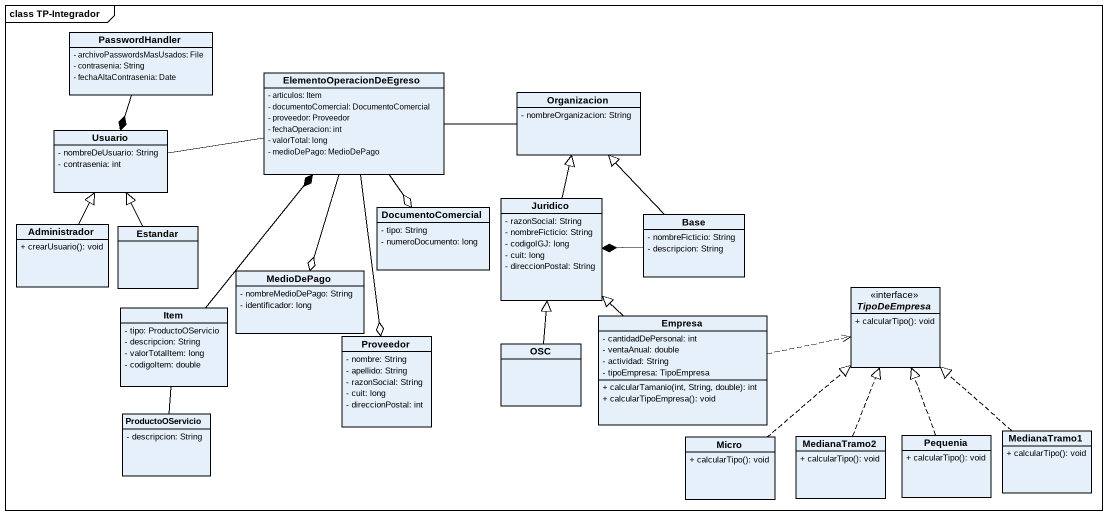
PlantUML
@startuml
mainframe class TP-Integrador
hide circle
hide empty members
skinparam classAttributeIconSize 0
class PasswordHandler {
  - archivoPasswordsMasUsados: File
  - contrasenia: String
  - fechaAltaContrasenia: Date
}
class ElementoOperacionDeEgreso {
  - articulos: Item
  - documentoComercial: DocumentoComercial
  - proveedor: Proveedor
  - fechaOperacion: int
  - valorTotal: long
  - medioDePago: MedioDePago
}
class Organizacion {
  - nombreOrganizacion: String
}
class Usuario {
  - nombreDeUsuario: String
  - contrasenia: int
}
class Administrador {
  + crearUsuario(): void
}
class Estandar
class DocumentoComercial {
  - tipo: String
  - numeroDocumento: long
}
class Juridico {
  - razonSocial: String
  - nombreFicticio: String
  - codigoIGJ: long
  - cuit: long
  - direccionPostal: String
}
class Base {
  - nombreFicticio: String
  - descripcion: String
}
class MedioDePago {
  - nombreMedioDePago: String
  - identificador: long
}
class Item {
  - tipo: ProductoOServicio
  - descripcion: String
  - valorTotalItem: long
  - codigoItem: double
}
interface TipoDeEmpresa {
  + calcularTipo(): void
}
class Proveedor {
  - nombre: String
  - apellido: String
  - razonSocial: String
  - cuit: long
  - direccionPostal: int
}
class OSC
class Empresa {
  - cantidadDePersonal: int
  - ventaAnual: double
  - actividad: String
  - tipoEmpresa: TipoEmpresa
  + calcularTamanio(int, String, double): int
  + calcularTipoEmpresa(): void
}
class ProductoOServicio {
  - descripcion: String
}
class MedianaTramo1 {
  + calcularTipo(): void
}
class Micro {
  + calcularTipo(): void
}
class MedianaTramo2 {
  + calcularTipo(): void
}
class Pequenia {
  + calcularTipo(): void
}
PasswordHandler --* Usuario
ElementoOperacionDeEgreso -right- Organizacion
ElementoOperacionDeEgreso --o DocumentoComercial
ElementoOperacionDeEgreso --o MedioDePago
ElementoOperacionDeEgreso --o Proveedor
Usuario -right- ElementoOperacionDeEgreso
Administrador -up-|> Usuario
Estandar -up-|> Usuario
Juridico -up-|> Organizacion
Base -up-|> Organizacion
Base -left-* Juridico
Item -up-* ElementoOperacionDeEgreso
Item -- ProductoOServicio
OSC -up-|> Juridico
Empresa -up-|> Juridico
Empresa .right.> TipoDeEmpresa
MedianaTramo1 .up.|> TipoDeEmpresa
Micro .up.|> TipoDeEmpresa
MedianaTramo2 .up.|> TipoDeEmpresa
Pequenia .up.|> TipoDeEmpresa
@enduml
